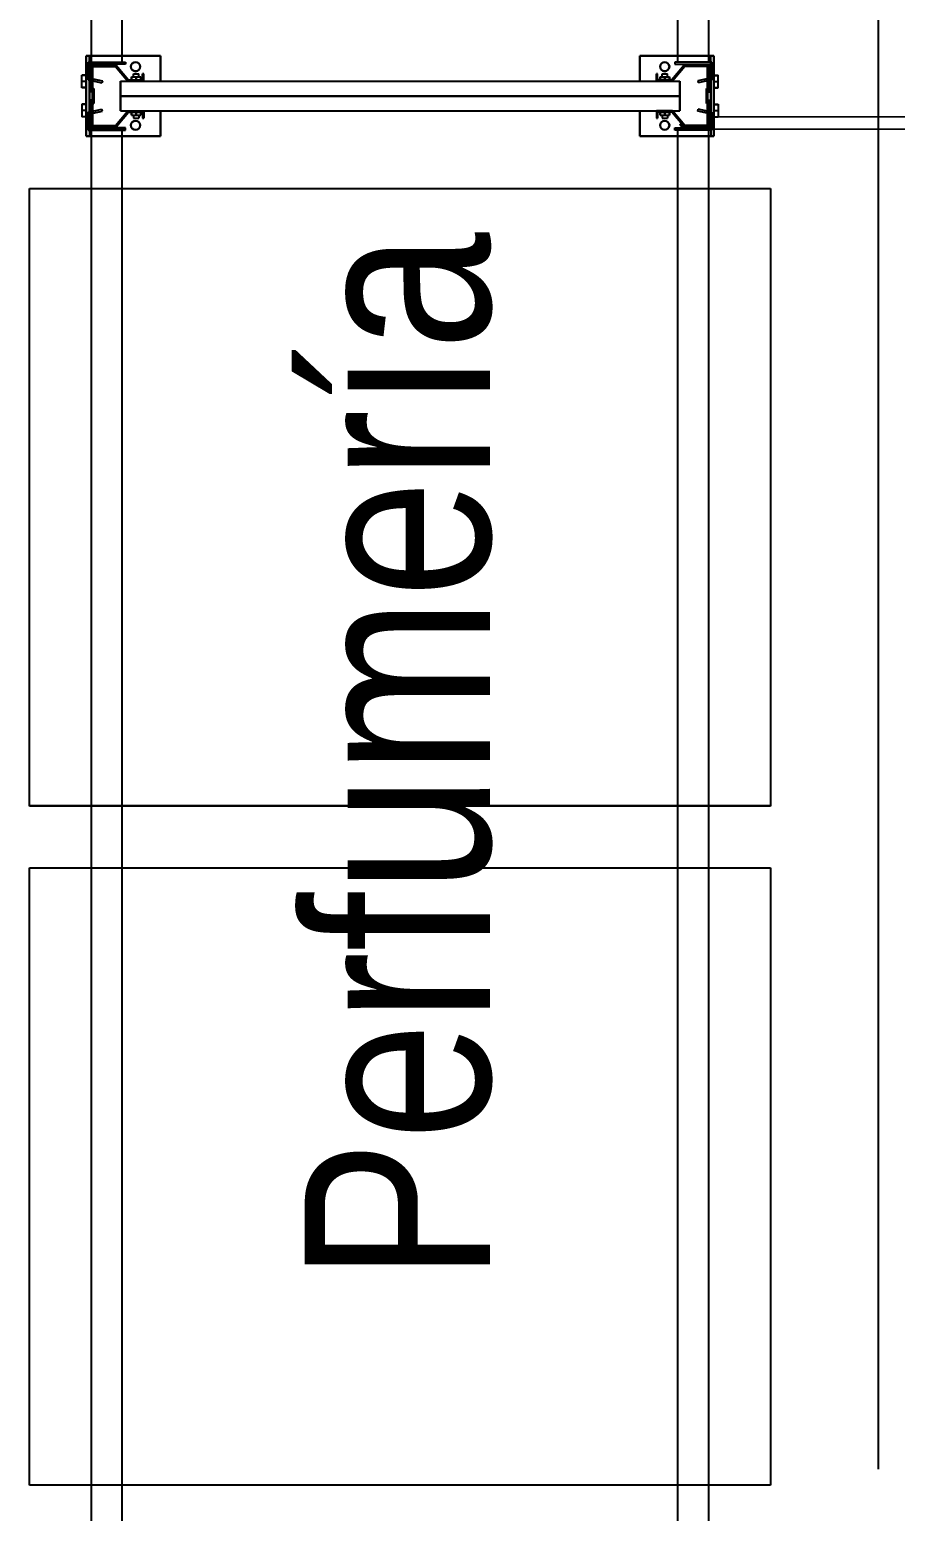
# Model space of a CAD drawing. Header units: metres. Extents: x 0 to 8715937, y -236336 to 216.
# Drawn here: x 115.273 to 116.675, y 56.112 to 58.512 of the extents above; entities that cross this region are included whole.
import ezdxf

# ---------------------------------------------------------------- set-up
doc = ezdxf.new("R2010")
doc.units = ezdxf.units.M
doc.header["$MEASUREMENT"] = 0
doc.linetypes.add('ACAD_ISO10W100', pattern=[18, 12, -3, 0, -3])
for name, color, linetype in [('0-BLOCK-EQUIPAMIENTO', 7, 'Continuous'), ('0-BLOCK-ESTRUCTURA', 7, 'Continuous'), ('AAA BAST', 5, 'Continuous'), ('AAA CONECT', 3, 'Continuous'), ('AAA LARG', 1, 'Continuous'), ('AAA PALLETS', 7, 'Continuous'), ('EJES', 251, 'ACAD_ISO10W100'), ('TEXTO', 7, 'Continuous')]:
    doc.layers.add(name, color=color, linetype=linetype)
doc.styles.add('AR', font='arial.ttf')

# ---------------------------------------------------------------- blocks, each defined once
blk = doc.blocks.new('DPM-ESTRUCTURA')
at = {"layer": 'EJES', "ltscale": 0.4}
blk.add_line((28.9278, 41.5801), (28.9278, 112.3301), dxfattribs=at)
blk = doc.blocks.new('1A MODULO SIMPLE')
at = {"layer": 'AAA BAST'}
for points in [[(-2.1307, 1.015), (-2.1307, 1.017), (-2.1407, 1.017), (-2.1407, 1.04), (-2.1167, 1.06), (-2.1167, 1.1), (-2.1567, 1.1), (-2.1567, 1.098), (-2.1767, 1.098), (-2.1767, 1.1), (-2.2167, 1.1), (-2.2167, 1.06), (-2.1927, 1.04), (-2.1927, 1.017), (-2.2027, 1.017), (-2.2027, 1.015), (-2.1907, 1.015), (-2.1907, 1.0409), (-2.2147, 1.0609), (-2.2147, 1.098), (-2.1787, 1.098), (-2.1787, 1.096), (-2.1547, 1.096), (-2.1547, 1.098), (-2.1187, 1.098), (-2.1187, 1.0609), (-2.1427, 1.0409), (-2.1427, 1.015)], [(0.1973, 1.015), (0.1973, 1.017), (0.2073, 1.017), (0.2073, 1.04), (0.1833, 1.06), (0.1833, 1.1), (0.2233, 1.1), (0.2233, 1.098), (0.2433, 1.098), (0.2433, 1.1), (0.2833, 1.1), (0.2833, 1.06), (0.2593, 1.04), (0.2593, 1.017), (0.2693, 1.017), (0.2693, 1.015), (0.2573, 1.015), (0.2573, 1.0409), (0.2813, 1.0609), (0.2813, 1.098), (0.2453, 1.098), (0.2453, 1.096), (0.2213, 1.096), (0.2213, 1.098), (0.1853, 1.098), (0.1853, 1.0609), (0.2093, 1.0409), (0.2093, 1.015)], [(-2.1307, 0.185), (-2.1307, 0.183), (-2.1407, 0.183), (-2.1407, 0.16), (-2.1167, 0.14), (-2.1167, 0.1), (-2.1567, 0.1), (-2.1567, 0.102), (-2.1767, 0.102), (-2.1767, 0.1), (-2.2167, 0.1), (-2.2167, 0.14), (-2.1927, 0.16), (-2.1927, 0.183), (-2.2027, 0.183), (-2.2027, 0.185), (-2.1907, 0.185), (-2.1907, 0.1591), (-2.2147, 0.1391), (-2.2147, 0.102), (-2.1787, 0.102), (-2.1787, 0.104), (-2.1547, 0.104), (-2.1547, 0.102), (-2.1187, 0.102), (-2.1187, 0.1391), (-2.1427, 0.1591), (-2.1427, 0.185)], [(0.1973, 0.185), (0.1973, 0.183), (0.2073, 0.183), (0.2073, 0.16), (0.1833, 0.14), (0.1833, 0.1), (0.2233, 0.1), (0.2233, 0.102), (0.2433, 0.102), (0.2433, 0.1), (0.2833, 0.1), (0.2833, 0.14), (0.2593, 0.16), (0.2593, 0.183), (0.2693, 0.183), (0.2693, 0.185), (0.2573, 0.185), (0.2573, 0.1591), (0.2813, 0.1391), (0.2813, 0.102), (0.2453, 0.102), (0.2453, 0.104), (0.2213, 0.104), (0.2213, 0.102), (0.1853, 0.102), (0.1853, 0.1391), (0.2093, 0.1591), (0.2093, 0.185)]]:
    blk.add_hatch(color=251, dxfattribs=at).paths.add_polyline_path(points)
at = {"layer": 'AAA BAST', "color": 251}
for p, q in [((-2.2167, 1.1082), (-2.2317, 1.1082)), ((-2.2317, 1.1082), (-2.2317, 0.9882)), ((-2.1167, 1.1082), (-2.2167, 1.1082)), ((-2.2167, 1.1082), (-2.2167, 1.1032)), ((-2.1802, 1.1152), (-2.2002, 1.1152)), ((-2.2002, 1.1082), (-2.2002, 1.1152)), ((-2.1902, 1.1082), (-2.1902, 1.1152)), ((-2.1802, 1.1082), (-2.1802, 1.1152)), ((-2.1532, 1.1152), (-2.1332, 1.1152)), ((-2.1532, 1.1082), (-2.1532, 1.1152)), ((-2.1432, 1.1082), (-2.1432, 1.1152)), ((-2.1332, 1.1082), (-2.1332, 1.1152)), ((-2.1167, 1.1032), (-2.1167, 1.1082)), ((-2.1017, 1.1082), (-2.1167, 1.1082)), ((-2.1017, 0.9882), (-2.1017, 1.1082)), ((0.1683, 0.9882), (0.1683, 1.1082)), ((0.1683, 1.1082), (0.1833, 1.1082)), ((0.1833, 1.1032), (0.1833, 1.1082)), ((0.1833, 1.1082), (0.2833, 1.1082)), ((0.2198, 1.1152), (0.1998, 1.1152)), ((0.1998, 1.1082), (0.1998, 1.1152)), ((0.2098, 1.1082), (0.2098, 1.1152)), ((0.2198, 1.1082), (0.2198, 1.1152)), ((0.2468, 1.1152), (0.2668, 1.1152)), ((0.2468, 1.1082), (0.2468, 1.1152)), ((0.2568, 1.1082), (0.2568, 1.1152)), ((0.2668, 1.1082), (0.2668, 1.1152)), ((0.2833, 1.1082), (0.2833, 1.1032)), ((0.2833, 1.1082), (0.2983, 1.1082)), ((0.2983, 1.1082), (0.2983, 0.9882)), ((-2.2167, 1.1032), (-2.2317, 1.1032)), ((-2.2167, 1.1032), (-2.1167, 1.1032)), ((-2.1767, 1.1), (-2.2167, 1.1)), ((-2.2167, 1.1), (-2.2167, 1.06)), ((-2.2147, 1.098), (-2.2147, 1.0609)), ((-2.1787, 1.098), (-2.2147, 1.098)), ((-2.2067, 1.1), (-2.2067, 1.1032)), ((-2.2067, 1.1032), (-2.1737, 1.1032)), ((-2.1787, 1.098), (-2.1787, 1.096)), ((-2.1547, 1.096), (-2.1787, 1.096)), ((-2.1767, 1.1), (-2.1767, 1.098)), ((-2.1767, 1.1), (-2.1737, 1.1)), ((-2.1567, 1.098), (-2.1767, 1.098)), ((-2.1737, 1.1), (-2.1737, 1.1032)), ((-2.1597, 1.1), (-2.1597, 1.1032)), ((-2.1567, 1.1), (-2.1597, 1.1)), ((-2.1167, 1.1), (-2.1567, 1.1)), ((-2.1567, 1.1), (-2.1567, 1.098)), ((-2.1187, 1.098), (-2.1547, 1.098)), ((-2.1547, 1.098), (-2.1547, 1.096)), ((-2.1267, 1.1), (-2.1267, 1.1032)), ((-2.1187, 1.098), (-2.1187, 1.0609)), ((-2.1167, 1.1032), (-2.1017, 1.1032)), ((-2.1167, 1.1), (-2.1167, 1.06)), ((0.1833, 1.1032), (0.1683, 1.1032)), ((0.2833, 1.1032), (0.1833, 1.1032)), ((0.1833, 1.1), (0.2233, 1.1)), ((0.1833, 1.1), (0.1833, 1.06)), ((0.1853, 1.098), (0.1853, 1.0609)), ((0.1853, 1.098), (0.2213, 1.098)), ((0.1933, 1.1), (0.1933, 1.1032)), ((0.2213, 1.098), (0.2213, 1.096)), ((0.2213, 1.096), (0.2453, 1.096)), ((0.2233, 1.1), (0.2233, 1.098)), ((0.2233, 1.1), (0.2263, 1.1)), ((0.2233, 1.098), (0.2433, 1.098)), ((0.2263, 1.1), (0.2263, 1.1032)), ((0.2403, 1.1), (0.2403, 1.1032)), ((0.2733, 1.1032), (0.2403, 1.1032)), ((0.2433, 1.1), (0.2403, 1.1)), ((0.2433, 1.1), (0.2833, 1.1)), ((0.2433, 1.1), (0.2433, 1.098)), ((0.2453, 1.098), (0.2813, 1.098)), ((0.2453, 1.098), (0.2453, 1.096)), ((0.2733, 1.1), (0.2733, 1.1032)), ((0.2813, 1.098), (0.2813, 1.0609)), ((0.2833, 1.1032), (0.2983, 1.1032)), ((0.2833, 1.1), (0.2833, 1.06)), ((-2.2167, 1.06), (-2.1927, 1.04)), ((-2.2147, 1.0609), (-2.1907, 1.0409)), ((-2.1187, 1.0609), (-2.1427, 1.0409)), ((-2.1167, 1.06), (-2.1407, 1.04)), ((0.1833, 1.06), (0.2073, 1.04)), ((0.1853, 1.0609), (0.2093, 1.0409)), ((0.2813, 1.0609), (0.2573, 1.0409)), ((0.2833, 1.06), (0.2593, 1.04)), ((-2.1927, 1.036), (-2.1977, 1.036)), ((-2.1977, 1.021), (-2.1977, 1.036)), ((-2.1927, 1.04), (-2.1927, 1.017)), ((-2.1907, 1.053), (-2.1667, 1.053)), ((-2.1907, 0.147), (-2.1907, 1.053)), ((-2.1907, 1.0409), (-2.1907, 1.015)), ((-2.1667, 1.053), (-2.1427, 1.053)), ((-2.1667, 0.147), (-2.1667, 1.053)), ((-2.1427, 0.147), (-2.1427, 1.053)), ((-2.1427, 1.0409), (-2.1427, 1.015)), ((-2.1407, 1.04), (-2.1407, 1.017)), ((-2.1357, 1.036), (-2.1407, 1.036)), ((-2.1407, 1.021), (-2.1407, 1.036)), ((-2.1357, 1.021), (-2.1357, 1.036)), ((-2.1357, 1.0328), (-2.1307, 1.0328)), ((-2.1307, 1.0243), (-2.1307, 1.0328)), ((0.2023, 1.0328), (0.1973, 1.0328)), ((0.1973, 1.0243), (0.1973, 1.0328)), ((0.2023, 1.036), (0.2073, 1.036)), ((0.2023, 1.021), (0.2023, 1.036)), ((0.2073, 1.04), (0.2073, 1.017)), ((0.2073, 1.021), (0.2073, 1.036)), ((0.2333, 1.053), (0.2093, 1.053)), ((0.2093, 0.147), (0.2093, 1.053)), ((0.2093, 1.0409), (0.2093, 1.015)), ((0.2573, 1.053), (0.2333, 1.053)), ((0.2333, 0.147), (0.2333, 1.053)), ((0.2573, 0.147), (0.2573, 1.053)), ((0.2573, 1.0409), (0.2573, 1.015)), ((0.2593, 1.04), (0.2593, 1.017)), ((0.2593, 1.036), (0.2643, 1.036)), ((0.2643, 1.021), (0.2643, 1.036)), ((-2.1927, 1.017), (-2.2027, 1.017)), ((-2.2027, 1.017), (-2.2027, 1.015)), ((-2.1907, 1.015), (-2.2027, 1.015)), ((-2.1927, 1.0285), (-2.1977, 1.0285)), ((-2.1927, 1.021), (-2.1977, 1.021)), ((-2.1427, 1.015), (-2.1307, 1.015)), ((-2.1357, 1.0285), (-2.1407, 1.0285)), ((-2.1357, 1.021), (-2.1407, 1.021)), ((-2.1407, 1.017), (-2.1307, 1.017)), ((-2.1357, 1.0243), (-2.1307, 1.0243)), ((-2.1307, 1.015), (-2.1307, 1.017)), ((0.2023, 1.0243), (0.1973, 1.0243)), ((0.2073, 1.017), (0.1973, 1.017)), ((0.1973, 1.015), (0.1973, 1.017)), ((0.2093, 1.015), (0.1973, 1.015)), ((0.2023, 1.0285), (0.2073, 1.0285)), ((0.2023, 1.021), (0.2073, 1.021)), ((0.2573, 1.015), (0.2693, 1.015)), ((0.2593, 1.0285), (0.2643, 1.0285)), ((0.2593, 1.021), (0.2643, 1.021)), ((0.2593, 1.017), (0.2693, 1.017)), ((0.2693, 1.017), (0.2693, 1.015)), ((-2.2317, 0.9882), (-2.1907, 0.9882)), ((-2.1427, 0.9882), (-2.1017, 0.9882)), ((0.2093, 0.9882), (0.1683, 0.9882)), ((0.2983, 0.9882), (0.2573, 0.9882)), ((-2.2317, 0.0918), (-2.2317, 0.2118)), ((-2.2317, 0.2118), (-2.1907, 0.2118)), ((-2.1427, 0.2118), (-2.1017, 0.2118)), ((-2.1017, 0.2118), (-2.1017, 0.0918)), ((0.2093, 0.2118), (0.1683, 0.2118)), ((0.1683, 0.2118), (0.1683, 0.0918)), ((0.2983, 0.2118), (0.2573, 0.2118)), ((0.2983, 0.0918), (0.2983, 0.2118)), ((-2.1907, 0.185), (-2.2027, 0.185)), ((-2.2027, 0.183), (-2.2027, 0.185)), ((-2.1927, 0.183), (-2.2027, 0.183)), ((-2.1927, 0.1801), (-2.1977, 0.1801)), ((-2.1977, 0.1651), (-2.1977, 0.1801)), ((-2.1927, 0.1726), (-2.1977, 0.1726)), ((-2.1927, 0.16), (-2.1927, 0.183)), ((-2.1907, 0.1591), (-2.1907, 0.185)), ((-2.1427, 0.1591), (-2.1427, 0.185)), ((-2.1427, 0.185), (-2.1307, 0.185)), ((-2.1407, 0.16), (-2.1407, 0.183)), ((-2.1407, 0.183), (-2.1307, 0.183)), ((-2.1357, 0.1801), (-2.1407, 0.1801)), ((-2.1407, 0.1651), (-2.1407, 0.1801)), ((-2.1357, 0.1726), (-2.1407, 0.1726)), ((-2.1357, 0.1651), (-2.1357, 0.1801)), ((-2.1357, 0.1768), (-2.1307, 0.1768)), ((-2.1357, 0.1683), (-2.1307, 0.1683)), ((-2.1307, 0.185), (-2.1307, 0.183)), ((-2.1307, 0.1683), (-2.1307, 0.1768)), ((0.2093, 0.185), (0.1973, 0.185)), ((0.1973, 0.185), (0.1973, 0.183)), ((0.2073, 0.183), (0.1973, 0.183)), ((0.2023, 0.1768), (0.1973, 0.1768)), ((0.1973, 0.1683), (0.1973, 0.1768)), ((0.2023, 0.1683), (0.1973, 0.1683)), ((0.2023, 0.1801), (0.2073, 0.1801)), ((0.2023, 0.1651), (0.2023, 0.1801)), ((0.2023, 0.1726), (0.2073, 0.1726)), ((0.2073, 0.16), (0.2073, 0.183)), ((0.2073, 0.1651), (0.2073, 0.1801)), ((0.2093, 0.1591), (0.2093, 0.185)), ((0.2573, 0.1591), (0.2573, 0.185)), ((0.2573, 0.185), (0.2693, 0.185)), ((0.2593, 0.16), (0.2593, 0.183)), ((0.2593, 0.183), (0.2693, 0.183)), ((0.2593, 0.1801), (0.2643, 0.1801)), ((0.2593, 0.1726), (0.2643, 0.1726)), ((0.2643, 0.1651), (0.2643, 0.1801)), ((0.2693, 0.183), (0.2693, 0.185)), ((-2.2167, 0.14), (-2.1927, 0.16)), ((-2.2147, 0.1391), (-2.1907, 0.1591)), ((-2.1927, 0.1651), (-2.1977, 0.1651)), ((-2.1907, 0.147), (-2.1667, 0.147)), ((-2.1667, 0.147), (-2.1427, 0.147)), ((-2.1187, 0.1391), (-2.1427, 0.1591)), ((-2.1357, 0.1651), (-2.1407, 0.1651)), ((-2.1167, 0.14), (-2.1407, 0.16)), ((0.1833, 0.14), (0.2073, 0.16)), ((0.1853, 0.1391), (0.2093, 0.1591)), ((0.2023, 0.1651), (0.2073, 0.1651)), ((0.2333, 0.147), (0.2093, 0.147)), ((0.2573, 0.147), (0.2333, 0.147)), ((0.2813, 0.1391), (0.2573, 0.1591)), ((0.2593, 0.1651), (0.2643, 0.1651)), ((0.2833, 0.14), (0.2593, 0.16)), ((-2.2167, 0.1), (-2.2167, 0.14)), ((-2.2147, 0.102), (-2.2147, 0.1391)), ((-2.1187, 0.102), (-2.1187, 0.1391)), ((-2.1167, 0.1), (-2.1167, 0.14)), ((0.1833, 0.1), (0.1833, 0.14)), ((0.1853, 0.102), (0.1853, 0.1391)), ((0.2813, 0.102), (0.2813, 0.1391)), ((0.2833, 0.1), (0.2833, 0.14)), ((-2.2167, 0.0968), (-2.2317, 0.0968)), ((-2.1767, 0.1), (-2.2167, 0.1)), ((-2.2167, 0.0968), (-2.1167, 0.0968)), ((-2.2167, 0.0918), (-2.2167, 0.0968)), ((-2.1787, 0.102), (-2.2147, 0.102)), ((-2.2067, 0.1), (-2.2067, 0.0968)), ((-2.2067, 0.0968), (-2.1737, 0.0968)), ((-2.1787, 0.102), (-2.1787, 0.104)), ((-2.1547, 0.104), (-2.1787, 0.104)), ((-2.1567, 0.102), (-2.1767, 0.102)), ((-2.1767, 0.1), (-2.1767, 0.102)), ((-2.1767, 0.1), (-2.1737, 0.1)), ((-2.1737, 0.1), (-2.1737, 0.0968)), ((-2.1597, 0.1), (-2.1597, 0.0968)), ((-2.1567, 0.1), (-2.1597, 0.1)), ((-2.1567, 0.1), (-2.1567, 0.102)), ((-2.1167, 0.1), (-2.1567, 0.1)), ((-2.1547, 0.102), (-2.1547, 0.104)), ((-2.1187, 0.102), (-2.1547, 0.102)), ((-2.1267, 0.1), (-2.1267, 0.0968)), ((-2.1167, 0.0968), (-2.1167, 0.0918)), ((-2.1167, 0.0968), (-2.1017, 0.0968)), ((0.1833, 0.0968), (0.1683, 0.0968)), ((0.1833, 0.1), (0.2233, 0.1)), ((0.2833, 0.0968), (0.1833, 0.0968)), ((0.1833, 0.0968), (0.1833, 0.0918)), ((0.1853, 0.102), (0.2213, 0.102)), ((0.1933, 0.1), (0.1933, 0.0968)), ((0.2213, 0.102), (0.2213, 0.104)), ((0.2213, 0.104), (0.2453, 0.104)), ((0.2233, 0.102), (0.2433, 0.102)), ((0.2233, 0.1), (0.2233, 0.102)), ((0.2233, 0.1), (0.2263, 0.1)), ((0.2263, 0.1), (0.2263, 0.0968)), ((0.2403, 0.1), (0.2403, 0.0968)), ((0.2433, 0.1), (0.2403, 0.1)), ((0.2733, 0.0968), (0.2403, 0.0968)), ((0.2433, 0.1), (0.2433, 0.102)), ((0.2433, 0.1), (0.2833, 0.1)), ((0.2453, 0.102), (0.2453, 0.104)), ((0.2453, 0.102), (0.2813, 0.102)), ((0.2733, 0.1), (0.2733, 0.0968)), ((0.2833, 0.0918), (0.2833, 0.0968)), ((0.2833, 0.0968), (0.2983, 0.0968)), ((-2.2167, 0.0918), (-2.2317, 0.0918)), ((-2.1167, 0.0918), (-2.2167, 0.0918)), ((-2.2002, 0.0918), (-2.2002, 0.0848)), ((-2.1802, 0.0848), (-2.2002, 0.0848)), ((-2.1902, 0.0918), (-2.1902, 0.0848)), ((-2.1802, 0.0918), (-2.1802, 0.0848)), ((-2.1532, 0.0918), (-2.1532, 0.0848)), ((-2.1532, 0.0848), (-2.1332, 0.0848)), ((-2.1432, 0.0918), (-2.1432, 0.0848)), ((-2.1332, 0.0918), (-2.1332, 0.0848)), ((-2.1017, 0.0918), (-2.1167, 0.0918)), ((0.1683, 0.0918), (0.1833, 0.0918)), ((0.1833, 0.0918), (0.2833, 0.0918)), ((0.1998, 0.0918), (0.1998, 0.0848)), ((0.2198, 0.0848), (0.1998, 0.0848)), ((0.2098, 0.0918), (0.2098, 0.0848)), ((0.2198, 0.0918), (0.2198, 0.0848)), ((0.2468, 0.0918), (0.2468, 0.0848)), ((0.2468, 0.0848), (0.2668, 0.0848)), ((0.2568, 0.0918), (0.2568, 0.0848)), ((0.2668, 0.0918), (0.2668, 0.0848)), ((0.2833, 0.0918), (0.2983, 0.0918))]:
    blk.add_line(p, q, dxfattribs=at)
for centre in [(-2.2141, 1.0285), (-2.1192, 1.0285), (0.1859, 1.0285), (0.2808, 1.0285), (-2.2141, 0.1715), (-2.1192, 0.1715), (0.1859, 0.1715), (0.2808, 0.1715)]:
    blk.add_circle(centre, 0.0075, dxfattribs=at)
at = {"layer": 'AAA LARG', "color": 251}
for p, q in [((-2.1407, 1.105), (-2.1454, 1.0829)), ((-2.1407, 1.105), (-2.1117, 1.105)), ((-2.1117, 1.105), (-2.1117, 1.045)), ((0.2073, 1.105), (0.1783, 1.105)), ((0.1783, 1.105), (0.1783, 1.045)), ((0.2073, 1.105), (0.212, 1.0829)), ((-2.1422, 1.0822), (-2.1454, 1.0829)), ((-2.1381, 1.1018), (-2.1422, 1.0822)), ((-2.1149, 1.1018), (-2.1381, 1.1018)), ((-2.1149, 1.045), (-2.1149, 1.1018)), ((-2.1117, 1.1), (0.1783, 1.1)), ((0.1815, 1.045), (0.1815, 1.1018)), ((0.1815, 1.1018), (0.2047, 1.1018)), ((0.2047, 1.1018), (0.2089, 1.0822)), ((0.2089, 1.0822), (0.212, 1.0829)), ((-2.1117, 1.045), (-2.1149, 1.045)), ((-2.1117, 1.05), (0.1783, 1.05)), ((0.1783, 1.045), (0.1815, 1.045)), ((-2.1117, 0.155), (-2.1149, 0.155)), ((-2.1149, 0.155), (-2.1149, 0.0982)), ((-2.1117, 0.095), (-2.1117, 0.155)), ((-2.1117, 0.15), (0.1783, 0.15)), ((0.1783, 0.095), (0.1783, 0.155)), ((0.1783, 0.155), (0.1815, 0.155)), ((0.1815, 0.155), (0.1815, 0.0982)), ((-2.1422, 0.1178), (-2.1454, 0.1171)), ((-2.1407, 0.095), (-2.1454, 0.1171)), ((-2.1381, 0.0982), (-2.1422, 0.1178)), ((-2.1149, 0.0982), (-2.1381, 0.0982)), ((-2.1117, 0.1), (0.1783, 0.1)), ((0.1815, 0.0982), (0.2047, 0.0982)), ((0.2047, 0.0982), (0.2089, 0.1178)), ((0.2073, 0.095), (0.212, 0.1171)), ((0.2089, 0.1178), (0.212, 0.1171)), ((-2.1407, 0.095), (-2.1117, 0.095)), ((0.2073, 0.095), (0.1783, 0.095))]:
    blk.add_line(p, q, dxfattribs=at)
at = {"layer": 'AAA PALLETS', "color": 251, "ltscale": 0.21}
for p, q in [((-1.0167, 1.2), (-2.0167, 1.2)), ((-2.0167, 1.2), (-2.0167, 0)), ((-1.0167, 0), (-1.0167, 1.2)), ((0.0833, 1.2), (-0.9167, 1.2)), ((-0.9167, 1.2), (-0.9167, 0)), ((0.0833, 0), (0.0833, 1.2)), ((-2.0167, 0), (-1.0167, 0)), ((-0.9167, 0), (0.0833, 0))]:
    blk.add_line(p, q, dxfattribs=at)
blk = doc.blocks.new('1A MODULO D FTE COL')
at = {"layer": 'AAA CONECT', "color": 251, "lineweight": 5}
for p, q in [((-2.2207, 0.59), (-2.2207, -0.0409)), ((0.1793, 0.59), (0.1793, -0.0409)), ((-2.2007, 0.5434), (-2.2007, 0.0066)), ((0.1993, 0.5434), (0.1993, 0.0066)), ((-2.2187, 0.0016), (-2.2187, -0.04)), ((-2.2187, 0.0016), (-2.2057, 0.0016)), ((-2.2007, 0.0066), (-2.2057, 0.0016)), ((0.1813, 0.0016), (0.1813, -0.04)), ((0.1813, 0.0016), (0.1943, 0.0016)), ((0.1993, 0.0066), (0.1943, 0.0016)), ((-2.213, -0.0473), (-2.2207, -0.0409)), ((-2.2117, -0.0458), (-2.2187, -0.04)), ((-2.213, -0.0473), (-2.2117, -0.0458)), ((0.187, -0.0473), (0.1793, -0.0409)), ((0.1883, -0.0458), (0.1813, -0.04)), ((0.187, -0.0473), (0.1883, -0.0458))]:
    blk.add_line(p, q, dxfattribs=at)
at = {"layer": 'AAA BAST', "color": 251, "lineweight": 5}
blk.add_blockref('1A MODULO SIMPLE', (0, -1.1), dxfattribs=at)
blk = doc.blocks.new('DPM-EQUIPAMIENTO')
at = {"layer": 'AAA BAST', "xscale": -1, "rotation": 270}
for p in [(28.6533, 60.5709), (28.6533, 58.1709)]:
    blk.add_blockref('1A MODULO D FTE COL', p, dxfattribs=at)

msp = doc.modelspace()

# ---------------------------------------------------------------- hatches: boundary and pattern name
at = {"layer": 'AAA BAST'}
for points in [[(115.4583, 58.3683), (115.4563, 58.3683), (115.4563, 58.3783), (115.4333, 58.3783), (115.4133, 58.3543), (115.3733, 58.3543), (115.3733, 58.3943), (115.3753, 58.3943), (115.3753, 58.4143), (115.3733, 58.4143), (115.3733, 58.4543), (115.4133, 58.4543), (115.4333, 58.4303), (115.4563, 58.4303), (115.4563, 58.4403), (115.4583, 58.4403), (115.4583, 58.4283), (115.4324, 58.4283), (115.4124, 58.4523), (115.3753, 58.4523), (115.3753, 58.4163), (115.3773, 58.4163), (115.3773, 58.3923), (115.3753, 58.3923), (115.3753, 58.3563), (115.4124, 58.3563), (115.4324, 58.3803), (115.4583, 58.3803)], [(115.4583, 58.4403), (115.4563, 58.4403), (115.4563, 58.4303), (115.4333, 58.4303), (115.4133, 58.4543), (115.3733, 58.4543), (115.3733, 58.4143), (115.3753, 58.4143), (115.3753, 58.3943), (115.3733, 58.3943), (115.3733, 58.3543), (115.4133, 58.3543), (115.4333, 58.3783), (115.4563, 58.3783), (115.4563, 58.3683), (115.4583, 58.3683), (115.4583, 58.3803), (115.4324, 58.3803), (115.4124, 58.3563), (115.3753, 58.3563), (115.3753, 58.3923), (115.3773, 58.3923), (115.3773, 58.4163), (115.3753, 58.4163), (115.3753, 58.4523), (115.4124, 58.4523), (115.4324, 58.4283), (115.4583, 58.4283)], [(116.2883, 58.3683), (116.2903, 58.3683), (116.2903, 58.3783), (116.3133, 58.3783), (116.3333, 58.3543), (116.3733, 58.3543), (116.3733, 58.3943), (116.3713, 58.3943), (116.3713, 58.4143), (116.3733, 58.4143), (116.3733, 58.4543), (116.3333, 58.4543), (116.3133, 58.4303), (116.2903, 58.4303), (116.2903, 58.4403), (116.2883, 58.4403), (116.2883, 58.4283), (116.3142, 58.4283), (116.3342, 58.4523), (116.3713, 58.4523), (116.3713, 58.4163), (116.3693, 58.4163), (116.3693, 58.3923), (116.3713, 58.3923), (116.3713, 58.3563), (116.3342, 58.3563), (116.3142, 58.3803), (116.2883, 58.3803)], [(116.2883, 58.4403), (116.2903, 58.4403), (116.2903, 58.4303), (116.3133, 58.4303), (116.3333, 58.4543), (116.3733, 58.4543), (116.3733, 58.4143), (116.3713, 58.4143), (116.3713, 58.3943), (116.3733, 58.3943), (116.3733, 58.3543), (116.3333, 58.3543), (116.3133, 58.3783), (116.2903, 58.3783), (116.2903, 58.3683), (116.2883, 58.3683), (116.2883, 58.3803), (116.3142, 58.3803), (116.3342, 58.3563), (116.3713, 58.3563), (116.3713, 58.3923), (116.3693, 58.3923), (116.3693, 58.4163), (116.3713, 58.4163), (116.3713, 58.4523), (116.3342, 58.4523), (116.3142, 58.4283), (116.2883, 58.4283)]]:
    msp.add_hatch(color=251, dxfattribs=at).paths.add_polyline_path(points)

# ---------------------------------------------------------------- linework, layer by layer
at = {"layer": 'AAA BAST', "color": 251}
for p, q in [((115.3651, 58.4543), (115.3651, 58.4693)), ((115.3651, 58.4693), (115.4851, 58.4693)), ((115.4851, 58.4693), (115.3651, 58.4693)), ((115.3651, 58.4693), (115.3651, 58.4543)), ((115.3701, 58.4543), (115.3701, 58.4693)), ((115.3701, 58.4543), (115.3701, 58.4693)), ((115.4851, 58.4693), (115.4851, 58.4283)), ((115.4851, 58.4283), (115.4851, 58.4693)), ((116.3815, 58.4693), (116.2615, 58.4693)), ((116.2615, 58.4693), (116.2615, 58.4283)), ((116.2615, 58.4283), (116.2615, 58.4693)), ((116.2615, 58.4693), (116.3815, 58.4693)), ((116.3765, 58.4543), (116.3765, 58.4693)), ((116.3765, 58.4543), (116.3765, 58.4693)), ((116.3815, 58.4543), (116.3815, 58.4693)), ((116.3815, 58.4693), (116.3815, 58.4543)), ((115.3651, 58.3543), (115.3651, 58.4543)), ((115.3651, 58.4543), (115.3701, 58.4543)), ((115.3701, 58.4543), (115.3651, 58.4543)), ((115.3651, 58.4543), (115.3651, 58.3543)), ((115.3701, 58.4543), (115.3701, 58.3543)), ((115.3701, 58.3543), (115.3701, 58.4543)), ((115.3733, 58.4443), (115.3701, 58.4443)), ((115.3701, 58.4443), (115.3701, 58.4113)), ((115.3733, 58.4443), (115.3701, 58.4443)), ((115.3733, 58.4143), (115.3733, 58.4543)), ((115.3733, 58.4543), (115.4133, 58.4543)), ((115.3733, 58.4543), (115.3733, 58.4143)), ((115.3733, 58.4543), (115.4133, 58.4543)), ((115.3753, 58.4523), (115.4124, 58.4523)), ((115.3753, 58.4163), (115.3753, 58.4523)), ((115.3753, 58.4523), (115.4124, 58.4523)), ((115.3753, 58.4523), (115.3753, 58.4163)), ((115.4124, 58.4523), (115.4324, 58.4283)), ((115.4124, 58.4523), (115.4324, 58.4283)), ((115.4133, 58.4543), (115.4333, 58.4303)), ((115.4133, 58.4543), (115.4333, 58.4303)), ((115.4416, 58.4353), (115.4416, 58.4403)), ((115.4416, 58.4403), (115.4501, 58.4403)), ((115.4501, 58.4353), (115.4501, 58.4403)), ((115.4563, 58.4303), (115.4563, 58.4403)), ((115.4563, 58.4403), (115.4583, 58.4403)), ((115.4563, 58.4303), (115.4563, 58.4403)), ((115.4583, 58.4403), (115.4563, 58.4403)), ((115.4583, 58.4283), (115.4583, 58.4403)), ((115.4583, 58.4283), (115.4583, 58.4403)), ((116.2883, 58.4283), (116.2883, 58.4403)), ((116.2903, 58.4403), (116.2883, 58.4403)), ((116.2883, 58.4283), (116.2883, 58.4403)), ((116.2883, 58.4403), (116.2903, 58.4403)), ((116.2903, 58.4303), (116.2903, 58.4403)), ((116.2903, 58.4303), (116.2903, 58.4403)), ((116.2976, 58.4353), (116.2976, 58.4403)), ((116.2976, 58.4403), (116.3061, 58.4403)), ((116.3061, 58.4353), (116.3061, 58.4403)), ((116.3333, 58.4543), (116.3133, 58.4303)), ((116.3333, 58.4543), (116.3133, 58.4303)), ((116.3342, 58.4523), (116.3142, 58.4283)), ((116.3342, 58.4523), (116.3142, 58.4283)), ((116.3733, 58.4543), (116.3333, 58.4543)), ((116.3733, 58.4543), (116.3333, 58.4543)), ((116.3713, 58.4523), (116.3342, 58.4523)), ((116.3713, 58.4523), (116.3342, 58.4523)), ((116.3713, 58.4163), (116.3713, 58.4523)), ((116.3713, 58.4523), (116.3713, 58.4163)), ((116.3733, 58.4143), (116.3733, 58.4543)), ((116.3733, 58.4543), (116.3733, 58.4143)), ((116.3733, 58.4443), (116.3765, 58.4443)), ((116.3733, 58.4443), (116.3765, 58.4443)), ((116.3765, 58.4543), (116.3765, 58.3543)), ((116.3815, 58.4543), (116.3765, 58.4543)), ((116.3765, 58.3543), (116.3765, 58.4543)), ((116.3765, 58.4543), (116.3815, 58.4543)), ((116.3765, 58.4443), (116.3765, 58.4113)), ((116.3815, 58.3543), (116.3815, 58.4543)), ((116.3815, 58.4543), (116.3815, 58.3543)), ((115.3581, 58.4178), (115.3581, 58.4378)), ((115.3651, 58.4378), (115.3581, 58.4378)), ((115.3581, 58.4178), (115.3581, 58.4378)), ((115.3651, 58.4378), (115.3581, 58.4378)), ((115.3651, 58.4278), (115.3581, 58.4278)), ((115.3651, 58.4278), (115.3581, 58.4278)), ((115.3651, 58.4178), (115.3581, 58.4178)), ((115.3651, 58.4178), (115.3581, 58.4178)), ((115.3753, 58.4163), (115.3773, 58.4163)), ((115.3753, 58.4163), (115.3773, 58.4163)), ((115.3773, 58.3923), (115.3773, 58.4163)), ((115.3773, 58.4163), (115.3773, 58.3923)), ((115.4203, 58.4283), (115.4203, 58.4043)), ((115.4203, 58.4283), (116.3263, 58.4283)), ((115.4203, 58.4043), (115.4203, 58.4283)), ((115.4203, 58.4283), (116.3263, 58.4283)), ((115.4324, 58.4283), (115.4583, 58.4283)), ((115.4324, 58.4283), (115.4583, 58.4283)), ((115.4333, 58.4303), (115.4563, 58.4303)), ((115.4333, 58.4303), (115.4563, 58.4303)), ((115.4384, 58.4303), (115.4384, 58.4353)), ((115.4384, 58.4353), (115.4534, 58.4353)), ((115.4384, 58.4353), (115.4384, 58.4303)), ((115.4384, 58.4353), (115.4534, 58.4353)), ((115.4384, 58.4303), (115.4534, 58.4303)), ((115.4459, 58.4303), (115.4459, 58.4353)), ((115.4459, 58.4353), (115.4459, 58.4303)), ((115.4534, 58.4303), (115.4534, 58.4353)), ((115.4534, 58.4353), (115.4534, 58.4303)), ((116.3142, 58.4283), (116.2883, 58.4283)), ((116.3142, 58.4283), (116.2883, 58.4283)), ((116.3133, 58.4303), (116.2903, 58.4303)), ((116.3133, 58.4303), (116.2903, 58.4303)), ((116.2943, 58.4303), (116.2943, 58.4353)), ((116.2943, 58.4353), (116.3093, 58.4353)), ((116.2943, 58.4353), (116.2943, 58.4303)), ((116.2943, 58.4353), (116.3093, 58.4353)), ((116.2943, 58.4303), (116.3093, 58.4303)), ((116.3018, 58.4303), (116.3018, 58.4353)), ((116.3018, 58.4353), (116.3018, 58.4303)), ((116.3093, 58.4303), (116.3093, 58.4353)), ((116.3093, 58.4353), (116.3093, 58.4303)), ((116.3263, 58.4283), (116.3263, 58.4043)), ((116.3263, 58.4043), (116.3263, 58.4283)), ((116.3713, 58.4163), (116.3693, 58.4163)), ((116.3693, 58.3923), (116.3693, 58.4163)), ((116.3713, 58.4163), (116.3693, 58.4163)), ((116.3693, 58.4163), (116.3693, 58.3923)), ((116.3815, 58.4378), (116.3885, 58.4378)), ((116.3815, 58.4378), (116.3885, 58.4378)), ((116.3815, 58.4278), (116.3885, 58.4278)), ((116.3815, 58.4278), (116.3885, 58.4278)), ((116.3815, 58.4178), (116.3885, 58.4178)), ((116.3815, 58.4178), (116.3885, 58.4178)), ((116.3885, 58.4178), (116.3885, 58.4378)), ((116.3885, 58.4178), (116.3885, 58.4378)), ((115.3733, 58.4113), (115.3701, 58.4113)), ((115.3733, 58.4113), (115.3701, 58.4113)), ((115.3733, 58.3973), (115.3701, 58.3973)), ((115.3733, 58.3973), (115.3701, 58.3973)), ((115.3701, 58.3643), (115.3701, 58.3973)), ((115.3733, 58.4143), (115.3753, 58.4143)), ((115.3733, 58.4143), (115.3733, 58.4113)), ((115.3733, 58.4143), (115.3753, 58.4143)), ((115.3733, 58.4143), (115.3733, 58.4113)), ((115.3733, 58.3943), (115.3733, 58.3973)), ((115.3733, 58.3943), (115.3733, 58.3973)), ((115.3733, 58.3543), (115.3733, 58.3943)), ((115.3733, 58.3943), (115.3753, 58.3943)), ((115.3733, 58.3943), (115.3733, 58.3543)), ((115.3733, 58.3943), (115.3753, 58.3943)), ((115.3753, 58.3943), (115.3753, 58.4143)), ((115.3753, 58.4143), (115.3753, 58.3943)), ((115.3753, 58.3563), (115.3753, 58.3923)), ((115.3753, 58.3923), (115.3773, 58.3923)), ((115.3753, 58.3923), (115.3753, 58.3563)), ((115.3753, 58.3923), (115.3773, 58.3923)), ((115.4203, 58.4043), (115.4203, 58.3803)), ((115.4203, 58.4043), (116.3263, 58.4043)), ((115.4203, 58.3803), (115.4203, 58.4043)), ((115.4203, 58.4043), (116.3263, 58.4043)), ((116.3263, 58.4043), (116.3263, 58.3803)), ((116.3263, 58.3803), (116.3263, 58.4043)), ((116.3713, 58.3923), (116.3693, 58.3923)), ((116.3713, 58.3923), (116.3693, 58.3923)), ((116.3713, 58.3943), (116.3713, 58.4143)), ((116.3733, 58.4143), (116.3713, 58.4143)), ((116.3713, 58.4143), (116.3713, 58.3943)), ((116.3733, 58.4143), (116.3713, 58.4143)), ((116.3733, 58.3943), (116.3713, 58.3943)), ((116.3733, 58.3943), (116.3713, 58.3943)), ((116.3713, 58.3563), (116.3713, 58.3923)), ((116.3713, 58.3923), (116.3713, 58.3563)), ((116.3733, 58.4143), (116.3733, 58.4113)), ((116.3733, 58.4143), (116.3733, 58.4113)), ((116.3733, 58.4113), (116.3765, 58.4113)), ((116.3733, 58.4113), (116.3765, 58.4113)), ((116.3733, 58.3973), (116.3765, 58.3973)), ((116.3733, 58.3943), (116.3733, 58.3973)), ((116.3733, 58.3973), (116.3765, 58.3973)), ((116.3733, 58.3943), (116.3733, 58.3973)), ((116.3733, 58.3543), (116.3733, 58.3943)), ((116.3733, 58.3943), (116.3733, 58.3543)), ((116.3765, 58.3643), (116.3765, 58.3973)), ((115.3581, 58.3908), (115.3581, 58.3708)), ((115.3651, 58.3908), (115.3581, 58.3908)), ((115.3581, 58.3908), (115.3581, 58.3708)), ((115.3651, 58.3908), (115.3581, 58.3908)), ((115.3651, 58.3808), (115.3581, 58.3808)), ((115.3651, 58.3808), (115.3581, 58.3808)), ((115.3651, 58.3708), (115.3581, 58.3708)), ((115.3651, 58.3708), (115.3581, 58.3708)), ((115.4124, 58.3563), (115.4324, 58.3803)), ((115.4124, 58.3563), (115.4324, 58.3803)), ((115.4133, 58.3543), (115.4333, 58.3783)), ((115.4133, 58.3543), (115.4333, 58.3783)), ((115.4203, 58.3803), (116.3263, 58.3803)), ((115.4203, 58.3803), (116.3263, 58.3803)), ((115.4324, 58.3803), (115.4583, 58.3803)), ((115.4324, 58.3803), (115.4583, 58.3803)), ((115.4333, 58.3783), (115.4563, 58.3783)), ((115.4333, 58.3783), (115.4563, 58.3783)), ((115.4384, 58.3733), (115.4384, 58.3783)), ((115.4384, 58.3783), (115.4534, 58.3783)), ((115.4384, 58.3783), (115.4384, 58.3733)), ((115.4384, 58.3733), (115.4534, 58.3733)), ((115.4384, 58.3733), (115.4534, 58.3733)), ((115.4416, 58.3733), (115.4416, 58.3683)), ((115.4416, 58.3683), (115.4501, 58.3683)), ((115.4459, 58.3733), (115.4459, 58.3783)), ((115.4459, 58.3783), (115.4459, 58.3733)), ((115.4501, 58.3733), (115.4501, 58.3683)), ((115.4534, 58.3733), (115.4534, 58.3783)), ((115.4534, 58.3783), (115.4534, 58.3733)), ((115.4563, 58.3783), (115.4563, 58.3683)), ((115.4563, 58.3783), (115.4563, 58.3683)), ((115.4583, 58.3683), (115.4563, 58.3683)), ((115.4563, 58.3683), (115.4583, 58.3683)), ((115.4583, 58.3803), (115.4583, 58.3683)), ((115.4583, 58.3803), (115.4583, 58.3683)), ((115.4851, 58.3803), (115.4851, 58.3393)), ((115.4851, 58.3393), (115.4851, 58.3803)), ((116.2615, 58.3803), (116.2615, 58.3393)), ((116.2615, 58.3393), (116.2615, 58.3803)), ((116.3142, 58.3803), (116.2883, 58.3803)), ((116.2883, 58.3803), (116.2883, 58.3683)), ((116.3142, 58.3803), (116.2883, 58.3803)), ((116.2883, 58.3803), (116.2883, 58.3683)), ((116.2883, 58.3683), (116.2903, 58.3683)), ((116.2903, 58.3683), (116.2883, 58.3683)), ((116.3133, 58.3783), (116.2903, 58.3783)), ((116.2903, 58.3783), (116.2903, 58.3683)), ((116.3133, 58.3783), (116.2903, 58.3783)), ((116.2903, 58.3783), (116.2903, 58.3683)), ((116.2943, 58.3733), (116.2943, 58.3783)), ((116.2943, 58.3783), (116.3093, 58.3783)), ((116.2943, 58.3783), (116.2943, 58.3733)), ((116.2943, 58.3733), (116.3093, 58.3733)), ((116.2943, 58.3733), (116.3093, 58.3733)), ((116.2976, 58.3733), (116.2976, 58.3683)), ((116.2976, 58.3683), (116.3061, 58.3683)), ((116.3018, 58.3733), (116.3018, 58.3783)), ((116.3018, 58.3783), (116.3018, 58.3733)), ((116.3061, 58.3733), (116.3061, 58.3683)), ((116.3093, 58.3733), (116.3093, 58.3783)), ((116.3093, 58.3783), (116.3093, 58.3733)), ((116.3333, 58.3543), (116.3133, 58.3783)), ((116.3333, 58.3543), (116.3133, 58.3783)), ((116.3342, 58.3563), (116.3142, 58.3803)), ((116.3342, 58.3563), (116.3142, 58.3803)), ((116.3815, 58.3908), (116.3885, 58.3908)), ((116.3815, 58.3908), (116.3885, 58.3908)), ((116.3815, 58.3808), (116.3885, 58.3808)), ((116.3815, 58.3808), (116.3885, 58.3808)), ((116.3815, 58.3708), (116.3885, 58.3708)), ((116.3815, 58.3708), (116.3885, 58.3708)), ((116.3885, 58.3908), (116.3885, 58.3708)), ((116.3885, 58.3908), (116.3885, 58.3708)), ((115.3701, 58.3543), (115.3651, 58.3543)), ((115.3651, 58.3393), (115.3651, 58.3543)), ((115.3651, 58.3543), (115.3701, 58.3543)), ((115.3651, 58.3543), (115.3651, 58.3393)), ((115.3733, 58.3643), (115.3701, 58.3643)), ((115.3733, 58.3643), (115.3701, 58.3643)), ((115.3701, 58.3543), (115.3701, 58.3393)), ((115.3701, 58.3543), (115.3701, 58.3393)), ((115.3733, 58.3543), (115.4133, 58.3543)), ((115.3733, 58.3543), (115.4133, 58.3543)), ((115.3753, 58.3563), (115.4124, 58.3563)), ((115.3753, 58.3563), (115.4124, 58.3563)), ((116.3733, 58.3543), (116.3333, 58.3543)), ((116.3733, 58.3543), (116.3333, 58.3543)), ((116.3713, 58.3563), (116.3342, 58.3563)), ((116.3713, 58.3563), (116.3342, 58.3563)), ((116.3733, 58.3643), (116.3765, 58.3643)), ((116.3733, 58.3643), (116.3765, 58.3643)), ((116.3765, 58.3543), (116.3815, 58.3543)), ((116.3765, 58.3543), (116.3765, 58.3393)), ((116.3815, 58.3543), (116.3765, 58.3543)), ((116.3765, 58.3543), (116.3765, 58.3393)), ((116.3815, 58.3393), (116.3815, 58.3543)), ((116.3815, 58.3543), (116.3815, 58.3393)), ((115.4851, 58.3393), (115.3651, 58.3393)), ((115.3651, 58.3393), (115.4851, 58.3393)), ((116.2615, 58.3393), (116.3815, 58.3393)), ((116.3815, 58.3393), (116.2615, 58.3393))]:
    msp.add_line(p, q, dxfattribs=at)
for centre in [(115.4448, 58.4518), (115.4448, 58.4518), (116.3018, 58.4518), (116.3018, 58.4518), (115.4448, 58.3568), (115.4448, 58.3568), (116.3018, 58.3568), (116.3018, 58.3568)]:
    msp.add_circle(centre, 0.0075, dxfattribs=at)
at = {"layer": 'AAA CONECT', "color": 251, "lineweight": 5}
for p, q in [((116.3799, 58.3703), (116.3749, 58.3653)), ((116.3799, 58.3703), (116.3749, 58.3653)), ((116.9167, 58.3703), (116.3799, 58.3703)), ((116.9167, 58.3703), (116.3799, 58.3703)), ((116.326, 58.358), (116.3275, 58.3592)), ((116.326, 58.358), (116.3275, 58.3592)), ((116.326, 58.358), (116.3324, 58.3503)), ((116.326, 58.358), (116.3324, 58.3503)), ((116.3275, 58.3592), (116.3333, 58.3523)), ((116.3275, 58.3592), (116.3333, 58.3523)), ((116.9633, 58.3503), (116.3324, 58.3503)), ((116.9633, 58.3503), (116.3324, 58.3503)), ((116.3749, 58.3523), (116.3333, 58.3523)), ((116.3749, 58.3523), (116.3333, 58.3523)), ((116.3749, 58.3523), (116.3749, 58.3653)), ((116.3749, 58.3523), (116.3749, 58.3653))]:
    msp.add_line(p, q, dxfattribs=at)
at = {"layer": 'AAA LARG', "color": 251}
for p, q in [((115.3733, 58.4593), (115.3733, 60.7493)), ((115.4233, 58.4593), (115.4233, 60.7493)), ((116.3233, 58.4593), (116.3233, 60.7493)), ((116.3733, 58.4593), (116.3733, 60.7493)), ((115.3683, 58.4303), (115.3683, 58.4593)), ((115.3683, 58.4593), (115.4283, 58.4593)), ((115.4283, 58.4561), (115.3715, 58.4561)), ((115.3715, 58.4561), (115.3715, 58.4329)), ((115.4283, 58.4593), (115.4283, 58.4561)), ((116.3783, 58.4593), (116.3183, 58.4593)), ((116.3183, 58.4593), (116.3183, 58.4561)), ((116.3183, 58.4561), (116.3751, 58.4561)), ((116.3751, 58.4561), (116.3751, 58.4329)), ((116.3783, 58.4303), (116.3783, 58.4593)), ((115.3683, 58.4303), (115.3904, 58.4256)), ((115.3715, 58.4329), (115.3911, 58.4287)), ((115.3911, 58.4287), (115.3904, 58.4256)), ((116.3751, 58.4329), (116.3555, 58.4287)), ((116.3555, 58.4287), (116.3562, 58.4256)), ((116.3783, 58.4303), (116.3562, 58.4256)), ((115.3683, 58.3783), (115.3904, 58.383)), ((115.3683, 58.3783), (115.3683, 58.3493)), ((115.3715, 58.3757), (115.3911, 58.3798)), ((115.3715, 58.3525), (115.3715, 58.3757)), ((115.3911, 58.3798), (115.3904, 58.383)), ((116.3555, 58.3798), (116.3562, 58.383)), ((116.3751, 58.3757), (116.3555, 58.3798)), ((116.3783, 58.3783), (116.3562, 58.383)), ((116.3751, 58.3525), (116.3751, 58.3757)), ((116.3783, 58.3783), (116.3783, 58.3493)), ((115.3683, 58.3493), (115.4283, 58.3493)), ((115.4283, 58.3525), (115.3715, 58.3525)), ((115.3733, 56.0593), (115.3733, 58.3493)), ((115.4233, 56.0593), (115.4233, 58.3493)), ((115.4283, 58.3493), (115.4283, 58.3525)), ((116.3183, 58.3493), (116.3183, 58.3525)), ((116.3183, 58.3525), (116.3751, 58.3525)), ((116.3783, 58.3493), (116.3183, 58.3493)), ((116.3233, 56.0593), (116.3233, 58.3493)), ((116.3733, 56.0593), (116.3733, 58.3493))]:
    msp.add_line(p, q, dxfattribs=at)
at = {"layer": 'AAA PALLETS', "color": 251, "ltscale": 0.21}
for p, q in [((115.2733, 57.2543), (115.2733, 58.2543)), ((115.2733, 58.2543), (116.4733, 58.2543)), ((116.4733, 58.2543), (116.4733, 57.2543)), ((116.4733, 57.2543), (115.2733, 57.2543)), ((115.2733, 56.1543), (115.2733, 57.1543)), ((115.2733, 57.1543), (116.4733, 57.1543)), ((116.4733, 57.1543), (116.4733, 56.1543)), ((116.4733, 56.1543), (115.2733, 56.1543))]:
    msp.add_line(p, q, dxfattribs=at)

# ---------------------------------------------------------------- block references
at = {"layer": '0-BLOCK-EQUIPAMIENTO'}
msp.add_blockref('DPM-EQUIPAMIENTO', (87.72, 0), dxfattribs=at)
at = {"layer": '0-BLOCK-ESTRUCTURA', "ltscale": 0.1}
msp.add_blockref('DPM-ESTRUCTURA', (87.72, 0), dxfattribs=at)

# ---------------------------------------------------------------- texts
at = {"layer": 'TEXTO', "ltscale": 0.1, "insert": (115.7188, 56.4836), "char_height": 0.300033, "attachment_point": 1, "rotation": 90, "style": 'AR'}
msp.add_mtext_dynamic_manual_height_columns('{\\fArial Narrow|b0|i0|c0|p34;Perfumería}', width=4.08123, gutter_width=12.5, heights=[0], dxfattribs=at)

doc.saveas('drawing.dxf')
